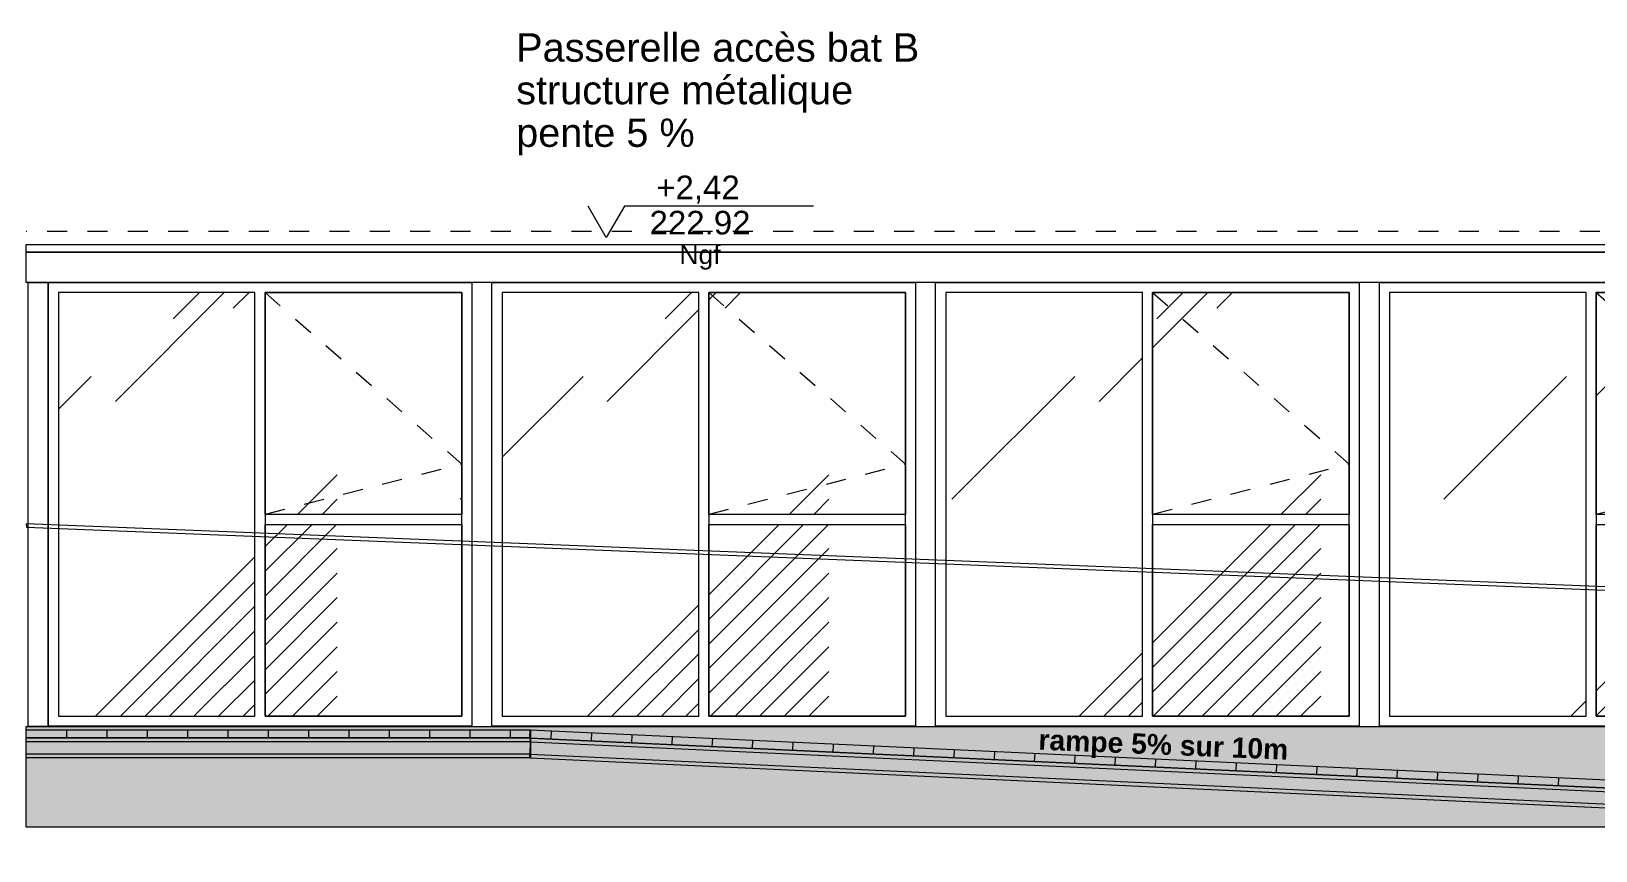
# Model space of a CAD drawing. Header units: metres. Extents: x 1838950 to 1842843, y 5171318 to 5174224.
# Drawn here: x 1840980.73 to 1840988.49, y 5171440.98 to 5171445.04 of the extents above; entities that cross this region are included whole.
import ezdxf

# ---------------------------------------------------------------- set-up
doc = ezdxf.new("R2010")
doc.units = ezdxf.units.M
doc.header["$LTSCALE"] = 0.0254
doc.linetypes.add('ACAD_ISO03W100', pattern=[0.295275590551181, 0.1181102362204724, -0.1771653543307086])
doc.linetypes.add('Style de ligne -18', pattern=[0.16404198823221328, 0.05468066274407109, -0.1093613254881422])
for name, color, linetype, lineweight in [('B Général', 7, 'Continuous', 5), ('C ANNOTATIONS-cotation', 7, 'Continuous', 5), ('Cotation', 7, 'Continuous', 5)]:
    doc.layers.add(name, color=color, linetype=linetype, lineweight=lineweight)
doc.styles.add('Arial', font='arial.ttf')
doc.styles.add('Arial (bold)', font='')
doc.styles.get('Arial (bold)').set_extended_font_data('Arial', bold=True)
pattern_1 = [(-135, (0, 0), (2.4384, 0), [3.448418350490555, -3.448418350490555]), (-135, (0, 0.12192), (2.4384, 0), [4.176793274481169, -2.72004342649994]), (-135, (0, 0.6095999999999999), (2.4384, 0), [3.448418350490555, -3.448418350490555]), (-135, (0, 0.73152), (2.4384, 0), [3.051505398349092, -3.845331302632017]), (-135, (0, 0.4876799999999999), (2.4384, 0), [0.8621045876226386, -0.8621045876226386]), (-135, (0, 0.85344), (2.4384, 0), [2.298945566993703, -4.597891133987406]), (-135, (0, 0.9753599999999999), (2.4384, 0), [2.298945566993703, -4.597891133987406]), (-135, (0, 1.09728), (2.4384, 0), [2.298945566993703, -4.597891133987406]), (-135, (0, 1.2192), (2.4384, 0), [2.298945566993703, -4.597891133987406]), (-135, (0, 0.36576), (2.4384, 0), [4.597891133987406, -2.298945566993703]), (-135, (0, 0.24384), (2.4384, 0), [5.003172247992726, -1.893664452988383])]

# ---------------------------------------------------------------- blocks, each defined once
blk = doc.blocks.new('F Passerelle-4')
at = {"layer": 'B Général', "linetype": 'Continuous', "lineweight": 5}
h = blk.add_hatch(dxfattribs=at)
h.set_pattern_fill('H_VERRE', style=0, pattern_type=2)
h.set_pattern_definition(pattern_1)
h.paths.add_polyline_path([(-1, -1.051411797111934), (-0.02499889889848418, -1.051411797111934), (-0.02499889889848418, 1.048652293227195), (-1, 1.048545895445122)])
h = blk.add_hatch(dxfattribs=at)
h.set_pattern_fill('H_VERRE', style=0, pattern_type=2)
h.set_pattern_definition(pattern_1)
h.paths.add_polyline_path([(0.025, 1.048652293227195), (1, 1.048652293227195), (1, -0.05142930810581674), (0.025, -0.05142930810581674)])
h = blk.add_hatch(dxfattribs=at)
h.set_pattern_fill('H_VERRE', style=0, pattern_type=2)
h.set_pattern_definition(pattern_1)
h.paths.add_polyline_path([(0.025, -0.1014293081058167), (1, -0.1014293081058167), (1, -1.051411797111933), (0.025, -1.051411797111933)])
at = {"layer": 'B Général', "color": 7, "linetype": 'Continuous', "lineweight": 5, "flags": 128}
for points in [[(1.05, 1.098588202888066), (1.05, -1.101411797111933), (-1.05, -1.101411797111933), (-1.05, 1.098588202888066)], [(-0.02499994183177478, 1.048652293227195), (-1, 1.048652293227194), (-1, -1.051475887451062), (-0.02499749548142427, -1.051475887451062)], [(0.025, 1.048652293227195), (1, 1.048652293227195), (1, -0.05142930810581674), (0.025, -0.05142930810581674)], [(1, -1.051475887451062), (1, 1.048652293227195), (0.025, 1.048652293227195), (0.025, -1.051475887451062)], [(0.025, -0.1014293081058167), (1, -0.1014293081058167), (1, -1.051411797111933), (0.025, -1.051411797111933)]]:
    blk.add_lwpolyline(points, close=True, dxfattribs=at)
at = {"layer": 'B Général', "color": 9, "linetype": 'Continuous', "lineweight": 5, "true_color": 0xbbbbbb, "flags": 128}
blk.add_lwpolyline([(-1, -1.051411797111934), (-0.02499889889848418, -1.051411797111934), (-0.02499889889848418, 1.048652293227195), (-1, 1.048545895445122)], close=True, dxfattribs=at)
at = {"layer": 'Cotation', "color": 7, "linetype": 'ACAD_ISO03W100', "lineweight": 5, "flags": 128}
blk.add_lwpolyline([(0.025, 1.048652293227195), (1, 0.1985655869003531), (0.025, -0.05142930810581674)], dxfattribs=at)
blk = doc.blocks.new('Groupe-1-5')
at = {"layer": 'B Général', "color": 7, "linetype": 'Continuous', "lineweight": 5, "flags": 128}
for points in [[(91.89484212606145, -48.05652435410715), (76.3848421292654, -48.05652435410715), (76.3848421292654, -48.01752435410715), (91.89484212606143, -48.01752435410715)], [(89.5982963045744, -48.20652435410715), (76.3848421292654, -48.20652435410715), (76.3848421292654, -48.05652435410715), (89.59829630457439, -48.05652435410715)]]:
    blk.add_lwpolyline(points, dxfattribs=at)
for points in [[(76.39452638738413, -48.20652435410715), (76.49452638738413, -48.20652435410715), (76.49452638738413, -50.40730279983285), (76.39452638738413, -50.40730279983285)], [(88.02684509614951, -49.86794673651954), (76.3848421292654, -49.40358935401134), (76.38644426404868, -49.41892456020051), (88.02564945538613, -49.8831703495633)]]:
    blk.add_lwpolyline(points, close=True, dxfattribs=at)
at = {"layer": 'B Général', "color": 7}
for p in [(77.54452638738414, -49.30511255699522), (79.74452638738413, -49.30511255699522), (81.94452638738413, -49.30511255699522), (84.14484212905721, -49.30511255699522)]:
    blk.add_blockref('F Passerelle-4', p, dxfattribs=at)
blk = doc.blocks.new('Groupe-2-1-5')
at = {"layer": 'B Général', "linetype": 'Continuous', "lineweight": 0, "true_color": 0xeeeeee}
blk.add_hatch(color=7, dxfattribs=at).paths.add_polyline_path([(76.38484212907939, -50.40738458440924), (88.75984212907939, -50.40738458440924), (88.75984212907939, -50.90738458440924), (76.38484212907939, -50.90738458440924)])
at = {"layer": 'B Général', "linetype": 'Continuous', "lineweight": 0, "true_color": 0xddba99}
for points in [[(76.3848141057298, -50.42507034672567), (78.884842102641, -50.42507034672567), (78.884842102641, -50.46368290368975), (76.3848141057298, -50.46368290368975)], [(78.88426039418678, -50.42507034672567), (88.77999357823839, -50.88368626705373), (88.77814177327743, -50.92364337929155), (78.88240858922582, -50.46502745896351)]]:
    blk.add_hatch(color=31, dxfattribs=at).paths.add_polyline_path(points)
at = {"layer": 'B Général', "linetype": 'Continuous', "lineweight": 0, "true_color": 0xaaaaaa}
for points in [[(76.384842102641, -50.46368290368975), (78.884842102641, -50.46368290368975), (78.884842102641, -50.56368290368975), (76.384842102641, -50.56368290368975)], [(78.88715685884218, -50.46526162516111), (88.77619020052083, -50.92356704253627), (88.77156068811841, -51.02345982313085), (78.88252734643976, -50.56515440575569)]]:
    blk.add_hatch(color=253, dxfattribs=at).paths.add_polyline_path(points)
at = {"layer": 'B Général', "linetype": 'Continuous', "lineweight": 0, "true_color": 0x777777}
for points in [[(76.384842102641, -50.46368290368988), (78.884842102641, -50.46368290368988), (78.884842102641, -50.48368290368987), (76.384842102641, -50.48368290368987)], [(78.88477405497288, -50.46515119455756), (88.77661130816921, -50.92358655869285), (88.77568540568872, -50.94356511481178), (78.8838481524924, -50.48512975067649)], [(76.384842102641, -50.54359712816552), (78.884842102641, -50.54359712816552), (78.884842102641, -50.56372879039438), (76.384842102641, -50.56372879039438)], [(78.8833827193843, -50.54517258095862), (88.77288085962293, -51.00349953933743), (88.77194886182322, -51.02360961651775), (78.8824507215846, -50.56528265813895)]]:
    blk.add_hatch(color=8, dxfattribs=at).paths.add_polyline_path(points)
at = {"layer": 'B Général', "color": 7, "linetype": 'Style de ligne -18', "lineweight": 5}
blk.add_line((89.98835634676828, -47.95368290910646), (76.3848421292816, -47.95368290910646), dxfattribs=at)
at = {"layer": 'B Général', "color": 7, "linetype": 'Continuous', "lineweight": 5}
for p, q in [((76.58484211535519, -50.42368290368977), (76.58484211535519, -50.46368290368975)), ((76.78484211535519, -50.42368290368977), (76.78484211535519, -50.46368290368975)), ((76.98484211535518, -50.42368290368977), (76.98484211535518, -50.46368290368976)), ((77.18484211535518, -50.42368290368977), (77.18484211535518, -50.46368290368975)), ((77.38484211535517, -50.42368290368977), (77.38484211535517, -50.46368290368975)), ((77.58484211535517, -50.42368290368977), (77.58484211535517, -50.46368290368976)), ((77.78484211535518, -50.42368290368977), (77.78484211535518, -50.46368290368975)), ((77.98484211535518, -50.42368290368977), (77.98484211535519, -50.46368290368975)), ((78.1848421153552, -50.42368290368977), (78.1848421153552, -50.46368290368976)), ((78.38484211535518, -50.42368290368977), (78.38484211535518, -50.46368290368975)), ((78.58484211535519, -50.42368290368977), (78.58484211535519, -50.46368290368976)), ((78.78484211535519, -50.42368290368977), (78.78484211535519, -50.46368290368977)), ((78.98812059659072, -50.42988372855821), (78.98626879162974, -50.46984084079603)), ((79.18790615777988, -50.43914275336299), (79.1860543528189, -50.47909986560082)), ((79.38769171896902, -50.44840177816778), (79.38583991400806, -50.48835889040559)), ((79.58747728015815, -50.45766080297257), (79.58562547519722, -50.49761791521038)), ((79.78726284134731, -50.46691982777735), (79.78541103638636, -50.50687694001518)), ((79.98704840253647, -50.47617885258214), (79.98519659757551, -50.51613596481996)), ((80.18683396372563, -50.48543787738692), (80.18498215876465, -50.52539498962475)), ((80.38661952491478, -50.49469690219171), (80.38476771995381, -50.53465401442953)), ((80.58640508610392, -50.5039559269965), (80.58455328114297, -50.5439130392343)), ((80.78619064729307, -50.51321495180127), (80.78433884233212, -50.5531720640391)), ((80.98597620848223, -50.52247397660606), (80.98412440352128, -50.56243108884389)), ((81.18576176967139, -50.53173300141084), (81.18390996471042, -50.57169011364867)), ((81.38554733086053, -50.54099202621564), (81.38369552589957, -50.58094913845345)), ((81.58533289204969, -50.55025105102042), (81.58348108708871, -50.59020816325823)), ((81.78511845323884, -50.5595100758252), (81.78326664827787, -50.59946718806302)), ((81.984904014428, -50.56876910062999), (81.98305220946702, -50.60872621286781)), ((82.18468957561711, -50.57802812543478), (82.18283777065619, -50.61798523767261)), ((82.38447513680629, -50.58728715023955), (82.38262333184537, -50.62724426247738)), ((82.58426069799546, -50.59654617504434), (82.58240889303447, -50.63650328728216)), ((82.7840462591846, -50.60580519984913), (82.78219445422363, -50.64576231208694)), ((82.98383182037375, -50.61506422465391), (82.98198001541279, -50.65502133689174)), ((83.18361738156288, -50.6243232494587), (83.18176557660193, -50.66428036169652)), ((83.38340294275203, -50.63358227426347), (83.38155113779109, -50.6735393865013)), ((83.5831885039412, -50.64284129906826), (83.58133669898025, -50.68279841130608)), ((83.78297406513038, -50.65210032387305), (83.78112226016938, -50.69205743611087)), ((83.98275962631949, -50.66135934867783), (83.98090782135854, -50.70131646091566))]:
    blk.add_line(p, q, dxfattribs=at)
at = {"layer": 'B Général', "color": 7, "linetype": 'Continuous', "lineweight": 5, "flags": 128}
for points in [[(76.38484212907939, -50.40738458440924), (88.75984212907939, -50.40738458440924), (88.75984212907939, -50.90738458440924), (76.38484212907939, -50.90738458440924)], [(76.3848141057298, -50.42507034672567), (78.884842102641, -50.42507034672567), (78.884842102641, -50.46368290368975), (76.3848141057298, -50.46368290368975)], [(76.384842102641, -50.46368290368975), (78.884842102641, -50.46368290368975), (78.884842102641, -50.56368290368975), (76.384842102641, -50.56368290368975)], [(76.384842102641, -50.46368290368988), (78.884842102641, -50.46368290368988), (78.884842102641, -50.48368290368987), (76.384842102641, -50.48368290368987)], [(78.88426039418678, -50.42507034672567), (88.77999357823839, -50.88368626705373), (88.77814177327743, -50.92364337929155), (78.88240858922582, -50.46502745896351)], [(78.88715685884218, -50.46526162516111), (88.77619020052083, -50.92356704253627), (88.77156068811841, -51.02345982313085), (78.88252734643976, -50.56515440575569)], [(78.88477405497288, -50.46515119455756), (88.77661130816921, -50.92358655869285), (88.77568540568872, -50.94356511481178), (78.8838481524924, -50.48512975067649)], [(76.384842102641, -50.54359712816552), (78.884842102641, -50.54359712816552), (78.884842102641, -50.56372879039438), (76.384842102641, -50.56372879039438)], [(78.8833827193843, -50.54517258095862), (88.77288085962293, -51.00349953933743), (88.77194886182322, -51.02360961651775), (78.8824507215846, -50.56528265813895)]]:
    blk.add_lwpolyline(points, close=True, dxfattribs=at)
at = {"layer": 'B Général', "color": 7}
blk.add_blockref('Groupe-1-5', (0, 0), dxfattribs=at)
at = {"layer": 'B Général', "insert": (81.40670973447995, -50.42197839540646), "char_height": 0.1003682844065656, "attachment_point": 1, "rotation": 357.68038357841857, "line_spacing_factor": 1.011915493852913, "style": 'Arial (bold)'}
blk.add_mtext('rampe 5% sur 10m', dxfattribs=at)
blk = doc.blocks.new('Groupe-5-1-5')
at = {"layer": 'B Général', "color": 7, "linetype": 'Continuous', "lineweight": 13, "flags": 128}
blk.add_lwpolyline([(80.2886205937944, -47.82808862458037), (79.3513794062056, -47.82808862458037), (79.26159422250046, -47.9836011245245), (79.171809038731, -47.82808862446885)], dxfattribs=at)
at = {"layer": 'B Général', "color": 7, "attachment_point": 2, "rotation": 359.99999998865286, "line_spacing_factor": 0.9010090477581785, "style": 'Arial'}
for s, insert, char_height in [('+2,42', (79.7161205939202, -47.67625412134489), 0.1172221926294192), ('222.92', (79.7261205938718, -47.85087912137285), 0.1172221926294192), ('Ngf', (79.72612059383812, -48.0210165775755), 0.09377775410353535)]:
    blk.add_mtext(s, dxfattribs=dict(at, insert=insert, char_height=char_height))
blk = doc.blocks.new('Groupe-6-1-5')
at = {"layer": 'B Général', "color": 7}
blk.add_blockref('Groupe-5-1-5', (0, 0), dxfattribs=at)
at = {"layer": 'B Général', "color": 7, "insert": (78.8146562360924, -46.97065859611742), "char_height": 0.140666631155303, "width": 3.2353437639076, "attachment_point": 1, "line_spacing_factor": 0.9010090477581787, "style": 'Arial'}
blk.add_mtext('Passerelle accès bat B \\Pstructure métalique\\Ppente 5 %', dxfattribs=at)

msp = doc.modelspace()

# ---------------------------------------------------------------- block references
at = {"layer": 'B Général', "color": 7}
msp.add_blockref('Groupe-2-1-5', (1840904.320898737, 5171492.005634869), dxfattribs=at)
at = {"layer": 'C ANNOTATIONS-cotation', "color": 7}
msp.add_blockref('Groupe-6-1-5', (1840904.320898737, 5171492.005634869), dxfattribs=at)

doc.saveas('drawing.dxf')
